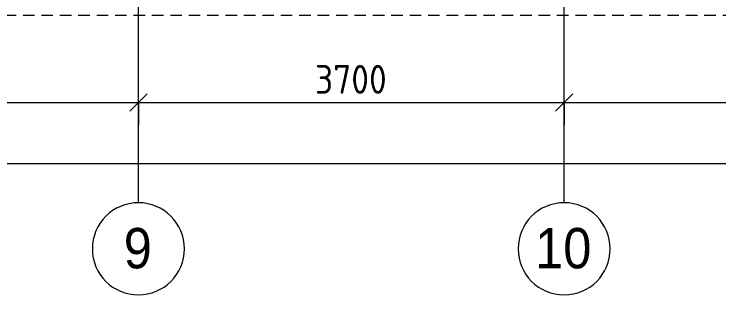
# Model space of a CAD drawing. Header units: millimetres. Extents: x -3129 to 197107, y -8553 to 29000.
# Drawn here: x 24830 to 30955, y -2706 to -269 of the extents above; entities that cross this region are included whole.
import ezdxf

# ---------------------------------------------------------------- set-up
doc = ezdxf.new("R2010")
doc.units = ezdxf.units.MM
doc.linetypes.add('200_ШТРИХ__ш1_п0_6_', pattern=[160, 100, -60])
for name, color, linetype, lineweight in [('A-ANNO-DIMS', 7, 'Continuous', 9), ('A-ANNO-DIMS-100', 7, 'Continuous', 9), ('A-DETL-MBND-1', 7, '200_ШТРИХ__ш1_п0_6_', 9), ('Оси', 7, 'Continuous', 9), ('Оси-1', 7, 'Continuous', 20)]:
    doc.layers.add(name, color=color, linetype=linetype, lineweight=lineweight)
doc.styles.add('Arial', font='arial.ttf', dxfattribs={"width": 0.9, "height": 350})
doc.styles.add('ISOCPEUR', font='isocpeur.ttf', dxfattribs={"width": 0.9, "height": 250})
doc.dimstyles.new('ISO-2_5_0_9К_БОЛЬШОЙ', dxfattribs={"dimscale": 304.8, "dimtxt": 248.995294, "dimasz": 0.492126, "dimexe": 0.393701, "dimexo": 0.984252, "dimgap": 0, "dimtad": 1, "dimdec": 0, "dimrnd": 10, "dimzin": 0, "dimdsep": 46, "dimtxsty": 'ISOCPEUR', "dimblk1": 'OBLIQUE', "dimblk2": 'OBLIQUE', "dimsah": 1, "dimcen": 0.09, "dimdle": 0.393701, "dimazin": 0, "dimtfac": 1, "dimtdec": 4, "dimtix": 1, "dimtmove": 0, "dimatfit": 3, "dimfxl": 1, "dimtvp": 1, "dimtolj": 1, "dimtzin": 0, "dimarcsym": 2})
doc.dimstyles.new('ISO-2_5_0_9К_БОЛЬШОЙ_1', dxfattribs={"dimscale": 304.8, "dimtxt": 248.995294, "dimasz": 0.492126, "dimexe": 0.393701, "dimexo": 0.984252, "dimgap": 0, "dimtad": 1, "dimdec": 0, "dimrnd": 10, "dimzin": 0, "dimdsep": 46, "dimtxsty": 'ISOCPEUR', "dimblk1": 'OBLIQUE', "dimblk2": 'OBLIQUE', "dimsah": 1, "dimcen": 0.09, "dimdle": 0.393701, "dimazin": 0, "dimtfac": 1, "dimtdec": 4, "dimtix": 1, "dimtmove": 2, "dimatfit": 3, "dimfxl": 1, "dimtvp": 1, "dimtolj": 1, "dimtzin": 0, "dimarcsym": 2})

# ---------------------------------------------------------------- blocks, each defined once
blk = doc.blocks.new('Ось сетки - D8-29747960-План монтажа стен и перегородок 2 этажа  в осях 1-12')
at = {"layer": 'Оси-1'}
for start, end in [(360, 180), (180, 360)]:
    blk.add_arc((0, 0), 4, start, end, dxfattribs=at)
blk = doc.blocks.new('DIMBLOCK8-План монтажа стен и перегородок 2 этажа  в осях 1-12')
at = {"layer": 'A-ANNO-DIMS-100'}
for p, q in [((22210, -1230.7), (22210, -916.8)), ((25910, -1230.7), (25910, -916.8)), ((22210, -1036.8), (25910, -1036.8)), ((22210, -1036.8), (22210, -1230.7)), ((25910, -1036.8), (25910, -1230.7))]:
    blk.add_line(p, q, dxfattribs=at)
at = {"layer": 'A-ANNO-DIMS-100', "lineweight": 20}
for p, q in [((22210, -1036.8), (22285, -961.8)), ((25910, -1036.8), (25985, -961.8)), ((22210, -1036.8), (22135, -1111.8)), ((25910, -1036.8), (25835, -1111.8))]:
    blk.add_line(p, q, dxfattribs=at)
at = {"layer": 'A-ANNO-DIMS-100', "color": 0, "insert": (23744, -710.2), "char_height": 250, "width": 758.478, "attachment_point": 1, "line_spacing_factor": 1.149209, "style": 'ISOCPEUR'}
blk.add_mtext('3700', dxfattribs=at)
blk = doc.blocks.new('_Oblique')
at = {"color": 0, "linetype": 'ByBlock', "lineweight": -2}
blk.add_line((-0.5, -0.5), (0.5, 0.5), dxfattribs=at)
blk = doc.blocks.new('DIMBLOCK9-План монтажа стен и перегородок 2 этажа  в осях 1-12')
at = {"layer": 'A-ANNO-DIMS-100'}
for p, q in [((25910, -1230.7), (25910, -916.8)), ((29610, -1230.7), (29610, -916.8)), ((25910, -1036.8), (29610, -1036.8)), ((25910, -1036.8), (25910, -1230.7)), ((29610, -1036.8), (29610, -1230.7))]:
    blk.add_line(p, q, dxfattribs=at)
at = {"layer": 'A-ANNO-DIMS-100', "lineweight": 20}
for p, q in [((25910, -1036.8), (25985, -961.8)), ((29610, -1036.8), (29685, -961.8)), ((25910, -1036.8), (25835, -1111.8)), ((29610, -1036.8), (29535, -1111.8))]:
    blk.add_line(p, q, dxfattribs=at)
at = {"layer": 'A-ANNO-DIMS-100', "color": 0, "insert": (27444, -710.2), "char_height": 250, "width": 758.478, "attachment_point": 1, "line_spacing_factor": 1.149209, "style": 'ISOCPEUR'}
blk.add_mtext('3700', dxfattribs=at)
blk = doc.blocks.new('DIMBLOCK10-План монтажа стен и перегородок 2 этажа  в осях 1-12')
at = {"layer": 'A-ANNO-DIMS-100'}
for p, q in [((29610, -1230.7), (29610, -916.8)), ((33310, -1230.7), (33310, -916.8)), ((29610, -1036.8), (33310, -1036.8)), ((29610, -1036.8), (29610, -1230.7)), ((33310, -1036.8), (33310, -1230.7))]:
    blk.add_line(p, q, dxfattribs=at)
at = {"layer": 'A-ANNO-DIMS-100', "lineweight": 20}
for p, q in [((29610, -1036.8), (29685, -961.8)), ((33310, -1036.8), (33385, -961.8)), ((29610, -1036.8), (29535, -1111.8)), ((33310, -1036.8), (33235, -1111.8))]:
    blk.add_line(p, q, dxfattribs=at)
at = {"layer": 'A-ANNO-DIMS-100', "color": 0, "insert": (31144, -710.2), "char_height": 250, "width": 758.478, "attachment_point": 1, "line_spacing_factor": 1.149209, "style": 'ISOCPEUR'}
blk.add_mtext('3700', dxfattribs=at)
blk = doc.blocks.new('DIMBLOCK25-План монтажа стен и перегородок 2 этажа  в осях 1-12')
at = {"layer": 'A-ANNO-DIMS-100'}
for p, q in [((110, -1760.8), (110, -1446.9)), ((38310, -1760.8), (38310, -1446.9)), ((-10, -1566.9), (38430, -1566.9)), ((110, -1566.9), (110, -1760.8)), ((38310, -1566.9), (38310, -1760.8))]:
    blk.add_line(p, q, dxfattribs=at)
at = {"layer": 'A-ANNO-DIMS-100', "lineweight": 20}
for p, q in [((110, -1566.9), (185, -1491.9)), ((38310, -1566.9), (38385, -1491.9)), ((110, -1566.9), (35, -1641.9)), ((38310, -1566.9), (38235, -1641.9))]:
    blk.add_line(p, q, dxfattribs=at)
at = {"layer": 'A-ANNO-DIMS-100', "color": 0, "insert": (20033, -1240.3), "char_height": 250, "width": 948.097, "attachment_point": 1, "line_spacing_factor": 1.149209, "style": 'ISOCPEUR'}
blk.add_mtext('38200', dxfattribs=at)

msp = doc.modelspace()

# ---------------------------------------------------------------- linework, layer by layer
at = {"layer": 'A-DETL-MBND-1'}
msp.add_line((38287.7, -280), (-290, -280), dxfattribs=at)
at = {"layer": 'Оси'}
for p, q in [((25910, -1906.3), (25910, 593.7)), ((29610, -1906.3), (29610, 593.7))]:
    msp.add_line(p, q, dxfattribs=at)

# ---------------------------------------------------------------- block references
at = {"layer": 'Оси-1', "xscale": 99.99999999999993, "yscale": 99.99999999999993, "zscale": 99.99999999999993}
for p in [(25910, -2306.3), (29610, -2306.3)]:
    msp.add_blockref('Ось сетки - D8-29747960-План монтажа стен и перегородок 2 этажа  в осях 1-12', p, dxfattribs=at)

# ---------------------------------------------------------------- texts
at = {"layer": 'Оси', "char_height": 350, "attachment_point": 1, "style": 'Arial'}
for s, insert, width in [('\\fArial|b0|i0|c204|p34|;\\W.9;9', (25782.5, -2125.6), 303.038), ('10', (29357.4, -2125.6), 606.076)]:
    msp.add_mtext(s, dxfattribs=dict(at, insert=insert, width=width))

# ---------------------------------------------------------------- dimensions: what is measured, and where the dimension line sits
at = {"layer": 'A-ANNO-DIMS'}
for base, p1, p2, picture, middle in [((25910, -1036.8), (22210, -930.7), (25910, -930.7), 'DIMBLOCK8-План монтажа стен и перегородок 2 этажа  в осях 1-12', (24060, -911.8)), ((29610, -1036.8), (25910, -930.7), (29610, -930.7), 'DIMBLOCK9-План монтажа стен и перегородок 2 этажа  в осях 1-12', (27760, -911.8)), ((33310, -1036.8), (29610, -930.7), (33310, -930.7), 'DIMBLOCK10-План монтажа стен и перегородок 2 этажа  в осях 1-12', (31460, -911.8))]:
    dim = msp.add_linear_dim(base=base, p1=p1, p2=p2, dimstyle='ISO-2_5_0_9К_БОЛЬШОЙ', override={"dimpost": '<>', "dimfxl": 3700}, dxfattribs=at)
    dim.commit()
    dim.dimension.update_dxf_attribs({"geometry": picture, "text_midpoint": middle})
dim = msp.add_linear_dim(base=(38310, -1566.9), p1=(110, -1460.8), p2=(38310, -1460.8), dimstyle='ISO-2_5_0_9К_БОЛЬШОЙ_1', override={"dimpost": '<>', "dimfxl": 38199.999966}, dxfattribs=at)
dim.commit()
dim.dimension.update_dxf_attribs({"geometry": 'DIMBLOCK25-План монтажа стен и перегородок 2 этажа  в осях 1-12', "text_midpoint": (20507, -1406.9), "dimtype": 160})

doc.saveas('drawing.dxf')
